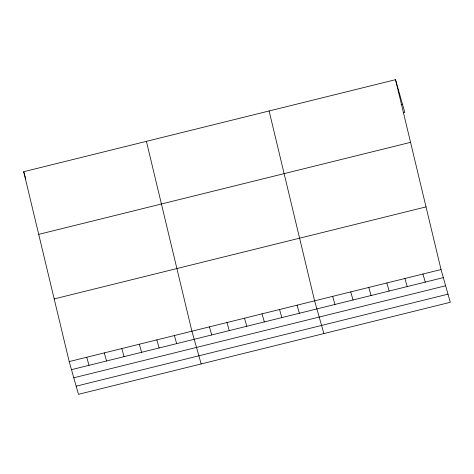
<?xml version="1.0" encoding="UTF-8"?>
<svg xmlns="http://www.w3.org/2000/svg" width="474" height="474" viewBox="0 0 474 474"><rect width="100%" height="100%" fill="white"/><g stroke="black" fill="none" stroke-linecap="round" stroke-linejoin="round"><path stroke-width="0.71" d="M395.535 79.685L441.039 269.552L450.3 302.288L78.465 394.315L69.204 361.579L23.7 171.712L395.535 79.685L404.796 112.421L403.404 112.765M401.105 104.63L402.491 104.286M38.714 234.369L410.549 142.342M54.19 298.922L426.019 206.895M69.204 361.579L441.039 269.552M71.491 369.661L443.326 277.634M73.79 377.796L445.625 285.769M76.166 386.18L447.995 294.153M422.974 274.025L425.261 282.101M404.915 278.493L407.202 286.574M386.855 282.96L389.142 291.042M368.796 287.434L371.083 295.509M350.736 291.901L353.023 299.983M332.677 296.374L334.958 304.45M323.878 333.578L314.612 300.842L269.108 110.975M297.085 305.179L299.372 313.261M279.553 309.522L281.84 317.598M262.027 313.859L264.314 321.935M244.495 318.196L246.782 326.278M226.969 322.533L229.256 330.615M209.437 326.87L211.724 334.952M201.172 363.949L191.911 331.213L146.407 141.341M174.379 335.551L176.666 343.632M156.853 339.888L159.14 347.969M139.32 344.225L141.608 352.306M121.794 348.568L124.075 356.644M104.262 352.905L106.549 360.981M86.736 357.242L89.017 365.324M23.7 171.712L25.797 179.119"/></g></svg>
